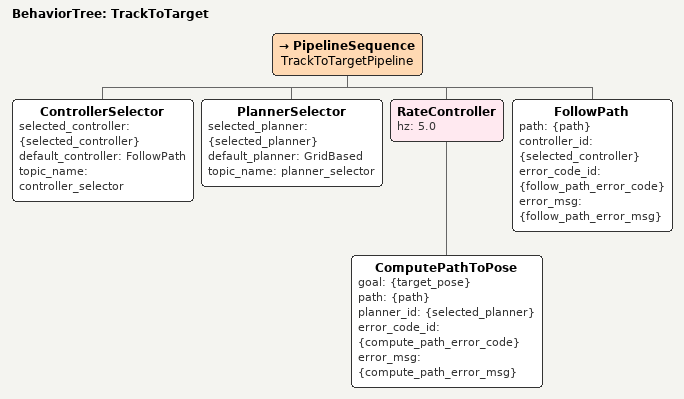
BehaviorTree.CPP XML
<!--
  基于 odom 坐标系的人体跟随行为树。

  设计思路：
  - 上游跟踪模块持续在 odom 坐标系下发布目标人体的位姿到黑板变量 {target_pose}
  - 行为树以较高频率重新规划到 {target_pose} 的路径，以实现对移动目标的跟随
  - 控制器沿最新路径跟随，从而在 odom 坐标系下实现“跟随人体”效果
-->

<root BTCPP_format="4" main_tree_to_execute="TrackToTarget">
  <BehaviorTree ID="TrackToTarget">
    <PipelineSequence name="TrackToTargetPipeline">
      <!-- 控制器选择，可通过黑板变量 {selected_controller} 动态切换不同控制器 -->
      <ControllerSelector
        selected_controller="{selected_controller}"
        default_controller="FollowPath"
        topic_name="controller_selector"/>

      <!-- 规划器选择，可通过黑板变量 {selected_planner} 动态切换不同规划器 -->
      <PlannerSelector
        selected_planner="{selected_planner}"
        default_planner="GridBased"
        topic_name="planner_selector"/>

      <!--
        以 5Hz 频率重新规划到最新的目标人体位姿。
        约定：
        - {target_pose}：上游模块在 odom 坐标系下写入的人体目标位姿
        - {path}：规划得到的机器人运动路径
      -->
      <RateController hz="5.0">
        <ComputePathToPose
          goal="{target_pose}"
          path="{path}"
          planner_id="{selected_planner}"
          error_code_id="{compute_path_error_code}"
          error_msg="{compute_path_error_msg}"/>
      </RateController>

      <!--
        沿最新路径执行跟随。
        - {selected_controller}：当前选中的控制器 ID
        - {follow_path_error_code}/{follow_path_error_msg}：控制器内部错误信息
      -->
      <FollowPath
        path="{path}"
        controller_id="{selected_controller}"
        error_code_id="{follow_path_error_code}"
        error_msg="{follow_path_error_msg}"/>
    </PipelineSequence>
  </BehaviorTree>
</root>
